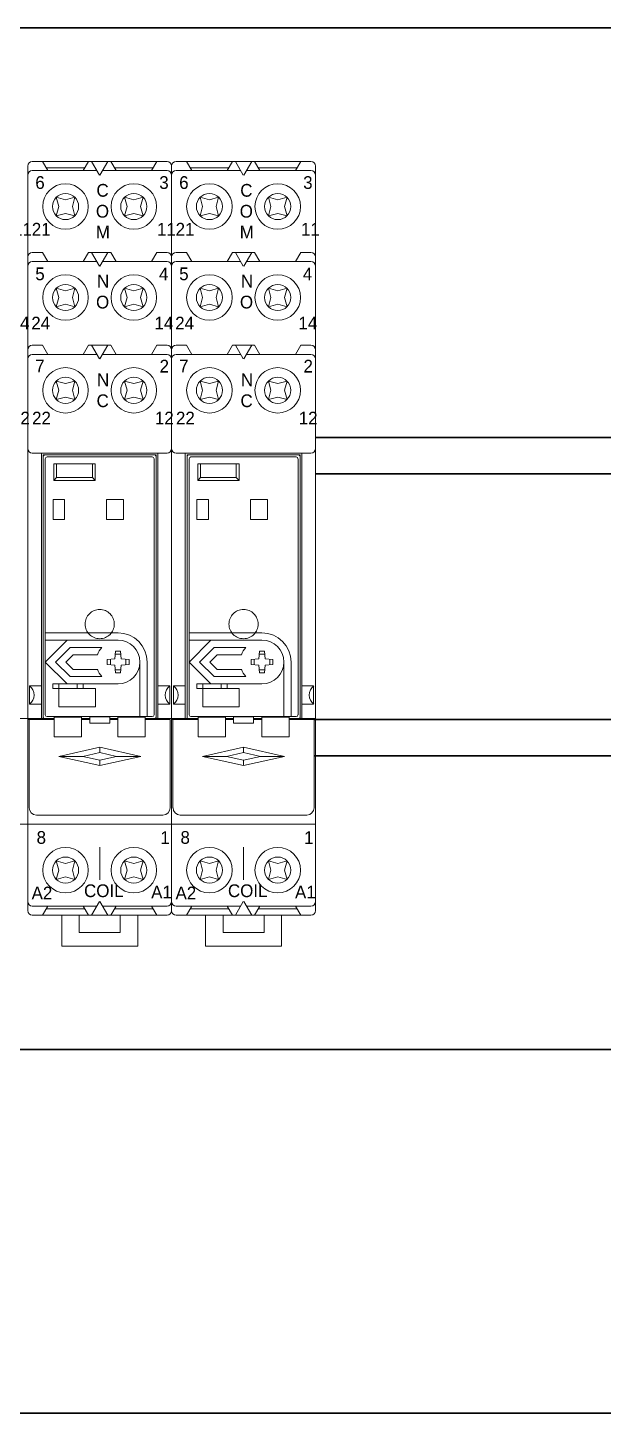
# Model space of a CAD drawing. Header units: millimetres. Extents: x -6000 to 26000, y -6000 to 26000.
# Drawn here: x 122.07 to 130.86, y -4602.87 to -4581.68 of the extents above; entities that cross this region are included whole.
import ezdxf

# ---------------------------------------------------------------- set-up
doc = ezdxf.new("R2010")
doc.units = ezdxf.units.MM
doc.header["$MEASUREMENT"] = 0
doc.linetypes.add('HIDDEN2', pattern=[2.38125, 1.5875, -0.79375])
for name, color, linetype, lineweight in [('Чертеж и Рисунок_Ном._пера__1', 7, 'Continuous', 15), ('Чертеж и Рисунок_Ном._пера__21', 7, 'Continuous', 30), ('Чертеж и Рисунок_Ном._пера__7', 7, 'Continuous', 15)]:
    doc.layers.add(name, color=color, linetype=linetype, lineweight=lineweight)
doc.styles.add('СГЕНЕРИР_СТИЛЬ_3', font='')
doc.styles.get('СГЕНЕРИР_СТИЛЬ_3').set_extended_font_data('Arial')

msp = doc.modelspace()

# ---------------------------------------------------------------- linework, layer by layer
at = {"layer": 'Чертеж и Рисунок_Ном._пера__21', "color": 7, "linetype": 'Continuous', "lineweight": 30}
for p, q in [((155.339, -4581.677), (84.398, -4581.677)), ((126.462, -4587.945), (154.644, -4587.945)), ((126.462, -4588.501), (154.644, -4588.501)), ((154.644, -4592.257), (126.441, -4592.257)), ((154.644, -4592.814), (126.441, -4592.814)), ((84.398, -4597.302), (155.339, -4597.302)), ((155.339, -4602.866), (84.398, -4602.866))]:
    msp.add_line(p, q, dxfattribs=at)
at = {"layer": 'Чертеж и Рисунок_Ном._пера__7', "color": 7, "linetype": 'Continuous', "lineweight": 15}
for p, q in [((122.067, -4583.932), (122.067, -4583.793)), ((122.067, -4583.793), (122.067, -4583.932)), ((122.136, -4583.723), (122.292, -4583.723)), ((123.121, -4583.862), (122.136, -4583.862)), ((122.996, -4583.723), (122.292, -4583.723)), ((122.292, -4583.723), (122.373, -4583.862)), ((122.349, -4583.821), (122.939, -4583.821)), ((122.401, -4583.862), (123.106, -4583.862)), ((122.915, -4583.862), (122.996, -4583.723)), ((122.996, -4583.723), (123.04, -4583.723)), ((123.018, -4583.723), (123.313, -4583.723)), ((123.121, -4583.862), (123.04, -4583.723)), ((123.161, -4583.932), (123.04, -4583.723)), ((123.04, -4583.723), (123.291, -4583.723)), ((123.291, -4583.723), (123.17, -4583.932)), ((123.211, -4583.862), (124.056, -4583.862)), ((124.195, -4583.862), (123.211, -4583.862)), ((123.226, -4583.862), (124.056, -4583.862)), ((123.291, -4583.723), (123.336, -4583.723)), ((124.039, -4583.723), (123.336, -4583.723)), ((123.336, -4583.723), (123.416, -4583.862)), ((123.392, -4583.821), (123.983, -4583.821)), ((123.958, -4583.862), (124.039, -4583.723)), ((124.039, -4583.723), (124.195, -4583.723)), ((124.265, -4583.932), (124.265, -4583.793)), ((124.265, -4583.793), (124.265, -4583.932)), ((124.334, -4583.723), (124.49, -4583.723)), ((125.319, -4583.862), (124.334, -4583.862)), ((125.193, -4583.723), (124.49, -4583.723)), ((124.49, -4583.723), (124.571, -4583.862)), ((124.546, -4583.821), (125.137, -4583.821)), ((124.598, -4583.862), (125.303, -4583.862)), ((125.113, -4583.862), (125.193, -4583.723)), ((125.193, -4583.723), (125.238, -4583.723)), ((125.216, -4583.723), (125.511, -4583.723)), ((125.319, -4583.862), (125.238, -4583.723)), ((125.359, -4583.932), (125.238, -4583.723)), ((125.238, -4583.723), (125.489, -4583.723)), ((125.489, -4583.723), (125.368, -4583.932)), ((125.408, -4583.862), (126.254, -4583.862)), ((126.393, -4583.862), (125.408, -4583.862)), ((125.423, -4583.862), (126.254, -4583.862)), ((125.489, -4583.723), (125.533, -4583.723)), ((126.237, -4583.723), (125.533, -4583.723)), ((125.533, -4583.723), (125.614, -4583.862)), ((125.59, -4583.821), (126.18, -4583.821)), ((126.156, -4583.862), (126.237, -4583.723)), ((126.237, -4583.723), (126.393, -4583.723)), ((126.462, -4583.932), (126.462, -4583.793)), ((122.067, -4583.932), (122.067, -4590.017)), ((122.067, -4585.184), (122.067, -4583.932)), ((122.067, -4583.932), (122.067, -4590.017)), ((122.067, -4583.932), (122.067, -4585.184)), ((124.265, -4583.932), (124.265, -4590.017)), ((124.265, -4585.184), (124.265, -4583.932)), ((124.265, -4583.932), (124.265, -4590.017)), ((124.265, -4583.932), (124.265, -4585.184)), ((126.462, -4583.932), (126.462, -4590.017)), ((126.462, -4585.184), (126.462, -4583.932)), ((122.502, -4584.27), (122.54, -4584.412)), ((122.644, -4584.308), (122.502, -4584.27)), ((122.786, -4584.27), (122.644, -4584.308)), ((122.748, -4584.412), (122.786, -4584.27)), ((123.687, -4584.308), (123.546, -4584.27)), ((123.546, -4584.27), (123.584, -4584.412)), ((123.829, -4584.27), (123.687, -4584.308)), ((123.791, -4584.412), (123.829, -4584.27)), ((124.7, -4584.27), (124.738, -4584.412)), ((124.842, -4584.308), (124.7, -4584.27)), ((124.983, -4584.27), (124.842, -4584.308)), ((124.945, -4584.412), (124.983, -4584.27)), ((125.885, -4584.308), (125.743, -4584.27)), ((125.743, -4584.27), (125.781, -4584.412)), ((126.027, -4584.27), (125.885, -4584.308)), ((125.989, -4584.412), (126.027, -4584.27)), ((122.54, -4584.412), (122.502, -4584.554)), ((122.502, -4584.554), (122.644, -4584.516)), ((122.644, -4584.516), (122.786, -4584.554)), ((122.786, -4584.554), (122.748, -4584.412)), ((123.584, -4584.412), (123.546, -4584.554)), ((123.546, -4584.554), (123.687, -4584.516)), ((123.687, -4584.516), (123.829, -4584.554)), ((123.829, -4584.554), (123.791, -4584.412)), ((124.738, -4584.412), (124.7, -4584.554)), ((124.7, -4584.554), (124.842, -4584.516)), ((124.842, -4584.516), (124.983, -4584.554)), ((124.983, -4584.554), (124.945, -4584.412)), ((125.781, -4584.412), (125.743, -4584.554)), ((125.743, -4584.554), (125.885, -4584.516)), ((125.885, -4584.516), (126.027, -4584.554)), ((126.027, -4584.554), (125.989, -4584.412)), ((122.136, -4585.114), (122.292, -4585.114)), ((122.292, -4585.114), (122.373, -4585.253)), ((122.915, -4585.253), (122.996, -4585.114)), ((122.996, -4585.114), (123.04, -4585.114)), ((123.161, -4585.323), (123.04, -4585.114)), ((123.04, -4585.114), (123.291, -4585.114)), ((123.291, -4585.114), (123.17, -4585.323)), ((123.291, -4585.114), (123.336, -4585.114)), ((123.336, -4585.114), (123.416, -4585.253)), ((123.958, -4585.253), (124.039, -4585.114)), ((124.039, -4585.114), (124.195, -4585.114)), ((124.334, -4585.114), (124.49, -4585.114)), ((124.49, -4585.114), (124.571, -4585.253)), ((125.113, -4585.253), (125.193, -4585.114)), ((125.193, -4585.114), (125.238, -4585.114)), ((125.359, -4585.323), (125.238, -4585.114)), ((125.238, -4585.114), (125.489, -4585.114)), ((125.489, -4585.114), (125.368, -4585.323)), ((125.489, -4585.114), (125.533, -4585.114)), ((125.533, -4585.114), (125.614, -4585.253)), ((126.156, -4585.253), (126.237, -4585.114)), ((126.237, -4585.114), (126.393, -4585.114)), ((122.067, -4585.323), (122.067, -4585.184)), ((122.067, -4585.184), (122.067, -4585.323)), ((122.067, -4586.603), (122.067, -4585.323)), ((122.067, -4585.323), (122.067, -4586.603)), ((123.121, -4585.253), (122.136, -4585.253)), ((124.195, -4585.253), (123.211, -4585.253)), ((124.265, -4585.323), (124.265, -4585.184)), ((124.265, -4585.184), (124.265, -4585.323)), ((124.265, -4586.603), (124.265, -4585.323)), ((124.265, -4585.323), (124.265, -4586.603)), ((125.319, -4585.253), (124.334, -4585.253)), ((126.393, -4585.253), (125.408, -4585.253)), ((126.462, -4585.323), (126.462, -4585.184)), ((126.462, -4586.603), (126.462, -4585.323)), ((122.502, -4585.661), (122.54, -4585.803)), ((122.644, -4585.699), (122.502, -4585.661)), ((122.786, -4585.661), (122.644, -4585.699)), ((122.748, -4585.803), (122.786, -4585.661)), ((123.546, -4585.661), (123.584, -4585.803)), ((123.687, -4585.699), (123.546, -4585.661)), ((123.829, -4585.661), (123.687, -4585.699)), ((123.791, -4585.803), (123.829, -4585.661)), ((124.7, -4585.661), (124.738, -4585.803)), ((124.842, -4585.699), (124.7, -4585.661)), ((124.983, -4585.661), (124.842, -4585.699)), ((124.945, -4585.803), (124.983, -4585.661)), ((125.743, -4585.661), (125.781, -4585.803)), ((125.885, -4585.699), (125.743, -4585.661)), ((126.027, -4585.661), (125.885, -4585.699)), ((125.989, -4585.803), (126.027, -4585.661)), ((122.54, -4585.803), (122.502, -4585.945)), ((122.502, -4585.945), (122.644, -4585.907)), ((122.644, -4585.907), (122.786, -4585.945)), ((122.786, -4585.945), (122.748, -4585.803)), ((123.584, -4585.803), (123.546, -4585.945)), ((123.546, -4585.945), (123.687, -4585.907)), ((123.687, -4585.907), (123.829, -4585.945)), ((123.829, -4585.945), (123.791, -4585.803)), ((124.738, -4585.803), (124.7, -4585.945)), ((124.7, -4585.945), (124.842, -4585.907)), ((124.842, -4585.907), (124.983, -4585.945)), ((124.983, -4585.945), (124.945, -4585.803)), ((125.781, -4585.803), (125.743, -4585.945)), ((125.743, -4585.945), (125.885, -4585.907)), ((125.885, -4585.907), (126.027, -4585.945)), ((126.027, -4585.945), (125.989, -4585.803)), ((122.067, -4586.742), (122.067, -4586.603)), ((122.067, -4586.603), (122.067, -4586.742)), ((122.136, -4586.533), (122.292, -4586.533)), ((122.292, -4586.533), (122.373, -4586.672)), ((122.915, -4586.672), (122.996, -4586.533)), ((122.996, -4586.533), (123.04, -4586.533)), ((123.161, -4586.742), (123.04, -4586.533)), ((123.04, -4586.533), (123.291, -4586.533)), ((123.291, -4586.533), (123.17, -4586.742)), ((123.291, -4586.533), (123.336, -4586.533)), ((123.336, -4586.533), (123.416, -4586.672)), ((123.958, -4586.672), (124.039, -4586.533)), ((124.039, -4586.533), (124.195, -4586.533)), ((124.265, -4586.742), (124.265, -4586.603)), ((124.265, -4586.603), (124.265, -4586.742)), ((124.334, -4586.533), (124.49, -4586.533)), ((124.49, -4586.533), (124.571, -4586.672)), ((125.113, -4586.672), (125.193, -4586.533)), ((125.193, -4586.533), (125.238, -4586.533)), ((125.359, -4586.742), (125.238, -4586.533)), ((125.238, -4586.533), (125.489, -4586.533)), ((125.489, -4586.533), (125.368, -4586.742)), ((125.489, -4586.533), (125.533, -4586.533)), ((125.533, -4586.533), (125.614, -4586.672)), ((126.156, -4586.672), (126.237, -4586.533)), ((126.237, -4586.533), (126.393, -4586.533)), ((126.462, -4586.742), (126.462, -4586.603)), ((123.121, -4586.672), (122.136, -4586.672)), ((124.195, -4586.672), (123.211, -4586.672)), ((125.319, -4586.672), (124.334, -4586.672)), ((126.393, -4586.672), (125.408, -4586.672)), ((122.502, -4587.08), (122.54, -4587.222)), ((122.644, -4587.118), (122.502, -4587.08)), ((122.54, -4587.222), (122.502, -4587.363)), ((122.786, -4587.08), (122.644, -4587.118)), ((122.748, -4587.222), (122.786, -4587.08)), ((122.786, -4587.363), (122.748, -4587.222)), ((123.687, -4587.118), (123.546, -4587.08)), ((123.546, -4587.08), (123.584, -4587.222)), ((123.584, -4587.222), (123.546, -4587.363)), ((123.829, -4587.08), (123.687, -4587.118)), ((123.791, -4587.222), (123.829, -4587.08)), ((123.829, -4587.363), (123.791, -4587.222)), ((124.7, -4587.08), (124.738, -4587.222)), ((124.842, -4587.118), (124.7, -4587.08)), ((124.738, -4587.222), (124.7, -4587.363)), ((124.983, -4587.08), (124.842, -4587.118)), ((124.945, -4587.222), (124.983, -4587.08)), ((124.983, -4587.363), (124.945, -4587.222)), ((125.885, -4587.118), (125.743, -4587.08)), ((125.743, -4587.08), (125.781, -4587.222)), ((125.781, -4587.222), (125.743, -4587.363)), ((126.027, -4587.08), (125.885, -4587.118)), ((125.989, -4587.222), (126.027, -4587.08)), ((126.027, -4587.363), (125.989, -4587.222)), ((122.502, -4587.363), (122.644, -4587.325)), ((122.644, -4587.325), (122.786, -4587.363)), ((123.546, -4587.363), (123.687, -4587.325)), ((123.687, -4587.325), (123.829, -4587.363)), ((124.7, -4587.363), (124.842, -4587.325)), ((124.842, -4587.325), (124.983, -4587.363)), ((125.743, -4587.363), (125.885, -4587.325)), ((125.885, -4587.325), (126.027, -4587.363)), ((124.195, -4588.181), (122.136, -4588.181)), ((122.275, -4591.593), (122.275, -4588.181)), ((122.303, -4588.237), (122.303, -4588.209)), ((122.303, -4588.209), (124.028, -4588.209)), ((122.303, -4588.919), (122.303, -4588.237)), ((122.334, -4588.268), (122.334, -4590.932)), ((123.969, -4588.241), (122.362, -4588.241)), ((123.997, -4592.184), (123.997, -4588.268)), ((124, -4588.209), (124.028, -4588.209)), ((124.028, -4588.209), (124.028, -4588.237)), ((124.028, -4588.209), (124.028, -4589.364)), ((124.056, -4592.257), (124.056, -4588.181)), ((126.393, -4588.181), (124.334, -4588.181)), ((124.473, -4591.593), (124.473, -4588.181)), ((124.501, -4588.237), (124.501, -4588.209)), ((124.501, -4588.209), (126.226, -4588.209)), ((124.501, -4588.919), (124.501, -4588.237)), ((124.532, -4588.268), (124.532, -4590.932)), ((126.167, -4588.241), (124.56, -4588.241)), ((126.195, -4592.184), (126.195, -4588.268)), ((126.198, -4588.209), (126.226, -4588.209)), ((126.226, -4588.209), (126.226, -4588.237)), ((126.226, -4588.209), (126.226, -4589.364)), ((126.254, -4592.257), (126.254, -4588.181)), ((122.467, -4588.348), (123.096, -4588.348)), ((122.467, -4588.348), (122.467, -4588.599)), ((122.508, -4588.348), (122.508, -4588.557)), ((123.054, -4588.348), (123.054, -4588.557)), ((123.096, -4588.348), (123.096, -4588.599)), ((124.664, -4588.348), (125.294, -4588.348)), ((124.664, -4588.348), (124.664, -4588.599)), ((124.706, -4588.348), (124.706, -4588.557)), ((125.252, -4588.348), (125.252, -4588.557)), ((125.294, -4588.348), (125.294, -4588.599)), ((122.467, -4588.599), (122.508, -4588.557)), ((122.467, -4588.599), (123.096, -4588.599)), ((122.508, -4588.557), (123.054, -4588.557)), ((123.096, -4588.599), (123.054, -4588.557)), ((124.664, -4588.599), (124.706, -4588.557)), ((124.664, -4588.599), (125.294, -4588.599)), ((124.706, -4588.557), (125.252, -4588.557)), ((125.294, -4588.599), (125.252, -4588.557)), ((122.303, -4589.364), (122.303, -4588.919)), ((122.63, -4588.891), (122.453, -4588.891)), ((122.453, -4588.891), (122.453, -4589.197)), ((122.63, -4589.197), (122.63, -4588.891)), ((123.27, -4588.891), (123.531, -4588.891)), ((123.27, -4588.891), (123.27, -4589.197)), ((123.531, -4589.197), (123.531, -4588.891)), ((124.501, -4589.364), (124.501, -4588.919)), ((124.828, -4588.891), (124.651, -4588.891)), ((124.651, -4588.891), (124.651, -4589.197)), ((124.828, -4589.197), (124.828, -4588.891)), ((125.468, -4588.891), (125.729, -4588.891)), ((125.468, -4588.891), (125.468, -4589.197)), ((125.729, -4589.197), (125.729, -4588.891)), ((122.334, -4588.988), (122.334, -4591.576)), ((123.997, -4591.576), (123.997, -4588.988)), ((124.532, -4588.988), (124.532, -4591.576)), ((126.195, -4591.576), (126.195, -4588.988)), ((122.303, -4590.073), (122.303, -4589.364)), ((122.63, -4589.197), (122.453, -4589.197)), ((123.27, -4589.197), (123.531, -4589.197)), ((124.028, -4592.215), (124.028, -4589.364)), ((124.501, -4590.073), (124.501, -4589.364)), ((124.828, -4589.197), (124.651, -4589.197)), ((125.468, -4589.197), (125.729, -4589.197)), ((126.226, -4592.215), (126.226, -4589.364)), ((122.067, -4593.662), (122.067, -4590.017)), ((122.067, -4590.017), (122.067, -4592.285)), ((124.265, -4593.662), (124.265, -4590.017)), ((124.265, -4590.017), (124.265, -4592.285)), ((126.462, -4593.662), (126.462, -4590.017)), ((122.303, -4590.073), (122.303, -4592.243)), ((124.501, -4590.073), (124.501, -4592.243)), ((122.362, -4590.932), (122.334, -4590.932)), ((122.334, -4590.932), (122.334, -4591.043)), ((122.362, -4591.043), (122.334, -4591.043)), ((122.334, -4591.043), (122.334, -4591.377)), ((122.334, -4591.377), (122.668, -4591.043)), ((123.447, -4590.932), (122.362, -4590.932)), ((122.362, -4591.043), (123.447, -4591.043)), ((124.56, -4590.932), (124.532, -4590.932)), ((124.532, -4590.932), (124.532, -4591.043)), ((124.56, -4591.043), (124.532, -4591.043)), ((124.532, -4591.043), (124.532, -4591.377)), ((124.532, -4591.377), (124.866, -4591.043)), ((125.645, -4590.932), (124.56, -4590.932)), ((124.56, -4591.043), (125.645, -4591.043)), ((122.714, -4591.155), (122.492, -4591.377)), ((122.649, -4591.377), (122.761, -4591.266)), ((123.198, -4591.155), (122.714, -4591.155)), ((122.761, -4591.266), (123.133, -4591.266)), ((123.409, -4591.21), (123.399, -4591.329)), ((123.49, -4591.259), (123.405, -4591.259)), ((123.486, -4591.21), (123.409, -4591.21)), ((123.496, -4591.329), (123.486, -4591.21)), ((124.912, -4591.155), (124.69, -4591.377)), ((124.847, -4591.377), (124.958, -4591.266)), ((125.396, -4591.155), (124.912, -4591.155)), ((124.958, -4591.266), (125.33, -4591.266)), ((125.607, -4591.21), (125.596, -4591.329)), ((125.688, -4591.259), (125.603, -4591.259)), ((125.683, -4591.21), (125.607, -4591.21)), ((125.694, -4591.329), (125.683, -4591.21)), ((122.334, -4591.377), (122.334, -4591.468)), ((122.334, -4591.377), (122.668, -4591.711)), ((122.334, -4592.184), (122.334, -4591.468)), ((122.492, -4591.377), (122.714, -4591.6)), ((122.761, -4591.489), (122.649, -4591.377)), ((123.133, -4591.489), (122.761, -4591.489)), ((123.399, -4591.329), (123.28, -4591.339)), ((123.28, -4591.339), (123.28, -4591.416)), ((123.28, -4591.416), (123.399, -4591.426)), ((123.329, -4591.335), (123.329, -4591.42)), ((123.399, -4591.426), (123.409, -4591.544)), ((123.405, -4591.496), (123.49, -4591.496)), ((123.486, -4591.544), (123.496, -4591.426)), ((123.614, -4591.339), (123.496, -4591.329)), ((123.496, -4591.426), (123.614, -4591.416)), ((123.566, -4591.42), (123.566, -4591.335)), ((123.614, -4591.416), (123.614, -4591.339)), ((123.781, -4591.377), (123.781, -4592.184)), ((123.892, -4592.184), (123.892, -4591.377)), ((124.532, -4591.377), (124.532, -4591.468)), ((124.532, -4591.377), (124.866, -4591.711)), ((124.532, -4592.184), (124.532, -4591.468)), ((124.69, -4591.377), (124.912, -4591.6)), ((124.958, -4591.489), (124.847, -4591.377)), ((125.33, -4591.489), (124.958, -4591.489)), ((125.596, -4591.329), (125.478, -4591.339)), ((125.478, -4591.339), (125.478, -4591.416)), ((125.478, -4591.416), (125.596, -4591.426)), ((125.527, -4591.335), (125.527, -4591.42)), ((125.596, -4591.426), (125.607, -4591.544)), ((125.603, -4591.496), (125.688, -4591.496)), ((125.683, -4591.544), (125.694, -4591.426)), ((125.812, -4591.339), (125.694, -4591.329)), ((125.694, -4591.426), (125.812, -4591.416)), ((125.764, -4591.42), (125.764, -4591.335)), ((125.812, -4591.416), (125.812, -4591.339)), ((125.979, -4591.377), (125.979, -4592.184)), ((126.09, -4592.184), (126.09, -4591.377)), ((122.275, -4591.593), (122.275, -4592.257)), ((122.543, -4591.711), (122.45, -4591.711)), ((122.45, -4591.784), (122.45, -4591.711)), ((122.543, -4591.711), (122.543, -4591.784)), ((122.668, -4591.711), (122.543, -4591.711)), ((122.668, -4591.711), (123.447, -4591.711)), ((122.714, -4591.6), (123.198, -4591.6)), ((122.821, -4591.784), (122.821, -4591.711)), ((122.915, -4591.784), (122.915, -4591.711)), ((123.409, -4591.544), (123.486, -4591.544)), ((124.473, -4591.593), (124.473, -4592.257)), ((124.741, -4591.711), (124.648, -4591.711)), ((124.648, -4591.784), (124.648, -4591.711)), ((124.741, -4591.711), (124.741, -4591.784)), ((124.866, -4591.711), (124.741, -4591.711)), ((124.866, -4591.711), (125.645, -4591.711)), ((124.912, -4591.6), (125.396, -4591.6)), ((125.019, -4591.784), (125.019, -4591.711)), ((125.112, -4591.784), (125.112, -4591.711)), ((125.607, -4591.544), (125.683, -4591.544)), ((122.095, -4592.021), (122.095, -4591.742)), ((122.095, -4591.742), (122.275, -4591.742)), ((122.543, -4591.784), (122.45, -4591.784)), ((122.543, -4591.784), (122.821, -4591.784)), ((122.543, -4592.062), (122.543, -4591.784)), ((122.915, -4591.784), (122.821, -4591.784)), ((122.915, -4591.784), (123.022, -4591.784)), ((123.022, -4591.784), (123.1, -4591.784)), ((123.1, -4591.784), (123.1, -4592.062)), ((124.237, -4591.742), (124.056, -4591.742)), ((124.056, -4591.756), (124.056, -4592.035)), ((124.237, -4592.021), (124.237, -4591.742)), ((124.292, -4592.021), (124.292, -4591.742)), ((124.292, -4591.742), (124.473, -4591.742)), ((124.741, -4591.784), (124.648, -4591.784)), ((124.741, -4591.784), (125.019, -4591.784)), ((124.741, -4592.062), (124.741, -4591.784)), ((125.112, -4591.784), (125.019, -4591.784)), ((125.112, -4591.784), (125.22, -4591.784)), ((125.22, -4591.784), (125.297, -4591.784)), ((125.297, -4591.784), (125.297, -4592.062)), ((126.434, -4591.742), (126.254, -4591.742)), ((126.254, -4591.756), (126.254, -4592.035)), ((126.434, -4592.021), (126.434, -4591.742)), ((122.067, -4592.146), (122.067, -4592.285)), ((122.095, -4592.021), (122.275, -4592.021)), ((122.543, -4592.062), (123.097, -4592.062)), ((123.097, -4592.062), (123.1, -4592.062)), ((124.237, -4592.021), (124.056, -4592.021)), ((124.265, -4592.146), (124.265, -4592.285)), ((124.292, -4592.021), (124.473, -4592.021)), ((124.741, -4592.062), (125.295, -4592.062)), ((125.295, -4592.062), (125.297, -4592.062)), ((126.434, -4592.021), (126.254, -4592.021)), ((126.462, -4592.146), (126.462, -4592.285)), ((122.067, -4592.243), (121.663, -4592.243)), ((122.47, -4592.243), (122.067, -4592.243)), ((122.47, -4592.257), (122.067, -4592.257)), ((122.067, -4592.285), (122.067, -4592.424)), ((122.067, -4592.285), (122.067, -4592.424)), ((122.067, -4593.662), (122.067, -4592.341)), ((122.199, -4592.257), (122.088, -4592.257)), ((122.088, -4592.814), (122.088, -4592.257)), ((122.47, -4592.257), (122.199, -4592.257)), ((122.47, -4592.243), (122.303, -4592.243)), ((122.362, -4592.212), (123.137, -4592.212)), ((122.47, -4592.22), (122.47, -4592.521)), ((122.887, -4592.22), (122.47, -4592.22)), ((122.887, -4592.22), (122.887, -4592.521)), ((123.013, -4592.243), (122.887, -4592.243)), ((123.013, -4592.257), (122.887, -4592.257)), ((123.013, -4592.257), (122.887, -4592.257)), ((123.013, -4592.215), (123.013, -4592.313)), ((123.319, -4592.215), (123.013, -4592.215)), ((123.319, -4592.313), (123.013, -4592.313)), ((123.137, -4592.212), (123.781, -4592.212)), ((123.319, -4592.215), (123.319, -4592.313)), ((123.444, -4592.243), (123.319, -4592.243)), ((123.444, -4592.243), (123.319, -4592.243)), ((123.444, -4592.257), (123.319, -4592.257)), ((123.444, -4592.257), (123.319, -4592.257)), ((123.861, -4592.22), (123.444, -4592.22)), ((123.444, -4592.22), (123.444, -4592.521)), ((123.781, -4592.184), (123.781, -4592.212)), ((123.781, -4592.212), (123.892, -4592.212)), ((123.861, -4592.22), (123.861, -4592.521)), ((124.028, -4592.243), (123.861, -4592.243)), ((124.265, -4592.243), (123.861, -4592.243)), ((124.244, -4592.257), (123.861, -4592.257)), ((124.132, -4592.257), (123.861, -4592.257)), ((123.892, -4592.184), (123.892, -4592.212)), ((123.892, -4592.212), (123.969, -4592.212)), ((124.028, -4592.215), (124.028, -4592.243)), ((124.132, -4592.257), (124.244, -4592.257)), ((124.244, -4592.814), (124.244, -4592.257)), ((124.668, -4592.243), (124.265, -4592.243)), ((124.668, -4592.257), (124.265, -4592.257)), ((124.265, -4592.285), (124.265, -4592.424)), ((124.265, -4592.285), (124.265, -4592.424)), ((124.265, -4593.662), (124.265, -4592.341)), ((124.397, -4592.257), (124.285, -4592.257)), ((124.285, -4592.814), (124.285, -4592.257)), ((124.668, -4592.257), (124.397, -4592.257)), ((124.668, -4592.243), (124.501, -4592.243)), ((124.56, -4592.212), (125.335, -4592.212)), ((124.668, -4592.22), (124.668, -4592.521)), ((125.085, -4592.22), (124.668, -4592.22)), ((125.085, -4592.22), (125.085, -4592.521)), ((125.21, -4592.243), (125.085, -4592.243)), ((125.21, -4592.257), (125.085, -4592.257)), ((125.21, -4592.257), (125.085, -4592.257)), ((125.21, -4592.215), (125.21, -4592.313)), ((125.516, -4592.215), (125.21, -4592.215)), ((125.516, -4592.313), (125.21, -4592.313)), ((125.335, -4592.212), (125.979, -4592.212)), ((125.516, -4592.215), (125.516, -4592.313)), ((125.642, -4592.243), (125.516, -4592.243)), ((125.642, -4592.243), (125.516, -4592.243)), ((125.642, -4592.257), (125.516, -4592.257)), ((125.642, -4592.257), (125.516, -4592.257)), ((126.059, -4592.22), (125.642, -4592.22)), ((125.642, -4592.22), (125.642, -4592.521)), ((125.979, -4592.184), (125.979, -4592.212)), ((125.979, -4592.212), (126.09, -4592.212)), ((126.059, -4592.22), (126.059, -4592.521)), ((126.226, -4592.243), (126.059, -4592.243)), ((126.462, -4592.243), (126.059, -4592.243)), ((126.441, -4592.257), (126.059, -4592.257)), ((126.33, -4592.257), (126.059, -4592.257)), ((126.09, -4592.184), (126.09, -4592.212)), ((126.09, -4592.212), (126.167, -4592.212)), ((126.226, -4592.215), (126.226, -4592.243)), ((126.33, -4592.257), (126.441, -4592.257)), ((126.441, -4592.814), (126.441, -4592.257)), ((126.462, -4592.285), (126.462, -4592.424)), ((122.887, -4592.521), (122.47, -4592.521)), ((123.861, -4592.521), (123.444, -4592.521)), ((125.085, -4592.521), (124.668, -4592.521)), ((126.059, -4592.521), (125.642, -4592.521)), ((122.54, -4592.82), (123.166, -4592.681)), ((123.166, -4592.763), (122.906, -4592.82)), ((123.166, -4592.681), (123.792, -4592.82)), ((123.166, -4592.681), (123.166, -4592.763)), ((123.425, -4592.82), (123.166, -4592.763)), ((124.737, -4592.82), (125.363, -4592.681)), ((125.363, -4592.763), (125.104, -4592.82)), ((125.363, -4592.681), (125.989, -4592.82)), ((125.363, -4592.681), (125.363, -4592.763)), ((125.623, -4592.82), (125.363, -4592.763)), ((122.088, -4593.606), (122.088, -4592.814)), ((123.166, -4592.96), (122.54, -4592.82)), ((122.54, -4592.82), (122.906, -4592.82)), ((122.906, -4592.82), (123.166, -4592.878)), ((123.792, -4592.82), (123.166, -4592.96)), ((123.166, -4592.878), (123.425, -4592.82)), ((123.166, -4592.96), (123.166, -4592.878)), ((123.792, -4592.82), (123.425, -4592.82)), ((124.244, -4593.606), (124.244, -4592.814)), ((124.285, -4593.606), (124.285, -4592.814)), ((125.363, -4592.96), (124.737, -4592.82)), ((124.737, -4592.82), (125.104, -4592.82)), ((125.104, -4592.82), (125.363, -4592.878)), ((125.989, -4592.82), (125.363, -4592.96)), ((125.363, -4592.878), (125.623, -4592.82)), ((125.363, -4592.96), (125.363, -4592.878)), ((125.989, -4592.82), (125.623, -4592.82)), ((126.441, -4593.606), (126.441, -4592.814)), ((122.067, -4593.662), (122.067, -4595.178)), ((122.067, -4593.662), (122.067, -4595.178)), ((122.067, -4593.911), (122.067, -4593.829)), ((122.067, -4593.829), (122.067, -4593.911)), ((122.199, -4593.718), (124.132, -4593.718)), ((124.265, -4593.662), (124.265, -4595.178)), ((124.265, -4593.662), (124.265, -4595.178)), ((124.265, -4593.911), (124.265, -4593.829)), ((124.265, -4593.829), (124.265, -4593.911)), ((124.397, -4593.718), (126.33, -4593.718)), ((126.462, -4593.662), (126.462, -4595.178)), ((126.462, -4593.911), (126.462, -4593.829)), ((122.067, -4593.857), (119.869, -4593.857)), ((122.067, -4593.857), (119.869, -4593.857)), ((124.265, -4593.857), (122.067, -4593.857)), ((124.265, -4593.857), (122.067, -4593.857)), ((122.067, -4595.039), (122.067, -4593.911)), ((122.067, -4593.911), (122.067, -4595.039)), ((126.462, -4593.857), (124.265, -4593.857)), ((126.462, -4593.857), (124.265, -4593.857)), ((124.265, -4595.039), (124.265, -4593.911)), ((124.265, -4593.911), (124.265, -4595.039)), ((126.462, -4595.039), (126.462, -4593.911)), ((123.166, -4594.21), (123.166, -4594.708)), ((125.363, -4594.21), (125.363, -4594.708)), ((122.502, -4594.418), (122.54, -4594.559)), ((122.644, -4594.456), (122.502, -4594.418)), ((122.786, -4594.418), (122.644, -4594.456)), ((122.748, -4594.559), (122.786, -4594.418)), ((123.687, -4594.456), (123.546, -4594.418)), ((123.546, -4594.418), (123.584, -4594.559)), ((123.829, -4594.418), (123.687, -4594.456)), ((123.791, -4594.559), (123.829, -4594.418)), ((124.7, -4594.418), (124.738, -4594.559)), ((124.842, -4594.456), (124.7, -4594.418)), ((124.983, -4594.418), (124.842, -4594.456)), ((124.945, -4594.559), (124.983, -4594.418)), ((125.885, -4594.456), (125.743, -4594.418)), ((125.743, -4594.418), (125.781, -4594.559)), ((126.027, -4594.418), (125.885, -4594.456)), ((125.989, -4594.559), (126.027, -4594.418)), ((122.54, -4594.559), (122.502, -4594.701)), ((122.502, -4594.701), (122.644, -4594.663)), ((122.644, -4594.663), (122.786, -4594.701)), ((122.786, -4594.701), (122.748, -4594.559)), ((123.584, -4594.559), (123.546, -4594.701)), ((123.546, -4594.701), (123.687, -4594.663)), ((123.687, -4594.663), (123.829, -4594.701)), ((123.829, -4594.701), (123.791, -4594.559)), ((124.738, -4594.559), (124.7, -4594.701)), ((124.7, -4594.701), (124.842, -4594.663)), ((124.842, -4594.663), (124.983, -4594.701)), ((124.983, -4594.701), (124.945, -4594.559)), ((125.781, -4594.559), (125.743, -4594.701)), ((125.743, -4594.701), (125.885, -4594.663)), ((125.885, -4594.663), (126.027, -4594.701)), ((126.027, -4594.701), (125.989, -4594.559)), ((122.067, -4595.178), (122.067, -4595.039)), ((122.067, -4595.039), (122.067, -4595.178)), ((122.136, -4595.109), (123.121, -4595.109)), ((122.373, -4595.109), (122.292, -4595.248)), ((122.996, -4595.248), (122.915, -4595.109)), ((123.04, -4595.248), (123.161, -4595.039)), ((123.17, -4595.039), (123.291, -4595.248)), ((123.211, -4595.109), (124.195, -4595.109)), ((123.416, -4595.109), (123.336, -4595.248)), ((124.039, -4595.248), (123.958, -4595.109)), ((124.265, -4595.178), (124.265, -4595.039)), ((124.265, -4595.039), (124.265, -4595.178)), ((124.334, -4595.109), (125.319, -4595.109)), ((124.571, -4595.109), (124.49, -4595.248)), ((125.193, -4595.248), (125.113, -4595.109)), ((125.238, -4595.248), (125.359, -4595.039)), ((125.368, -4595.039), (125.489, -4595.248)), ((125.408, -4595.109), (126.393, -4595.109)), ((125.614, -4595.109), (125.533, -4595.248)), ((126.237, -4595.248), (126.156, -4595.109)), ((126.462, -4595.178), (126.462, -4595.039)), ((122.292, -4595.248), (122.136, -4595.248)), ((122.292, -4595.248), (122.996, -4595.248)), ((122.939, -4595.15), (122.349, -4595.15)), ((122.586, -4595.248), (122.586, -4595.72)), ((122.853, -4595.248), (122.853, -4595.512)), ((123.04, -4595.248), (122.996, -4595.248)), ((123.291, -4595.248), (123.04, -4595.248)), ((123.336, -4595.248), (123.291, -4595.248)), ((123.336, -4595.248), (124.039, -4595.248)), ((123.983, -4595.15), (123.392, -4595.15)), ((123.479, -4595.248), (123.479, -4595.512)), ((123.746, -4595.248), (123.746, -4595.72)), ((124.195, -4595.248), (124.039, -4595.248)), ((124.49, -4595.248), (124.334, -4595.248)), ((124.49, -4595.248), (125.193, -4595.248)), ((125.137, -4595.15), (124.546, -4595.15)), ((124.783, -4595.248), (124.783, -4595.72)), ((125.05, -4595.248), (125.05, -4595.512)), ((125.238, -4595.248), (125.193, -4595.248)), ((125.489, -4595.248), (125.238, -4595.248)), ((125.533, -4595.248), (125.489, -4595.248)), ((125.533, -4595.248), (126.237, -4595.248)), ((126.18, -4595.15), (125.59, -4595.15)), ((125.676, -4595.248), (125.676, -4595.512)), ((125.943, -4595.248), (125.943, -4595.72)), ((126.393, -4595.248), (126.237, -4595.248)), ((122.853, -4595.512), (123.166, -4595.512)), ((123.479, -4595.512), (123.166, -4595.512)), ((125.05, -4595.512), (125.363, -4595.512)), ((125.676, -4595.512), (125.363, -4595.512)), ((123.746, -4595.72), (122.586, -4595.72)), ((125.943, -4595.72), (124.783, -4595.72))]:
    msp.add_line(p, q, dxfattribs=at)
for centre, radius in [((122.644, -4584.412), 0.348), ((123.687, -4584.412), 0.348), ((124.842, -4584.412), 0.348), ((125.885, -4584.412), 0.348), ((122.644, -4584.412), 0.2), ((123.687, -4584.412), 0.2), ((124.842, -4584.412), 0.2), ((125.885, -4584.412), 0.2), ((122.644, -4585.803), 0.348), ((123.687, -4585.803), 0.348), ((124.842, -4585.803), 0.348), ((125.885, -4585.803), 0.348), ((122.644, -4585.803), 0.2), ((123.687, -4585.803), 0.2), ((124.842, -4585.803), 0.2), ((125.885, -4585.803), 0.2), ((122.644, -4587.222), 0.348), ((122.644, -4587.222), 0.2), ((123.687, -4587.222), 0.348), ((123.687, -4587.222), 0.2), ((124.842, -4587.222), 0.348), ((124.842, -4587.222), 0.2), ((125.885, -4587.222), 0.348), ((125.885, -4587.222), 0.2), ((122.644, -4594.559), 0.348), ((123.687, -4594.559), 0.348), ((124.842, -4594.559), 0.348), ((125.885, -4594.559), 0.348), ((122.644, -4594.559), 0.2), ((123.687, -4594.559), 0.2), ((124.842, -4594.559), 0.2), ((125.885, -4594.559), 0.2)]:
    msp.add_circle(centre, radius, dxfattribs=at)
at = {"layer": 'Чертеж и Рисунок_Ном._пера__7', "color": 7, "linetype": 'HIDDEN2', "lineweight": 15}
for centre in [(123.166, -4590.797), (125.363, -4590.797)]:
    msp.add_circle(centre, 0.223, dxfattribs=at)
at = {"layer": 'Чертеж и Рисунок_Ном._пера__7', "color": 7, "linetype": 'Continuous', "lineweight": 15}
for centre, radius, start, end in [((122.136, -4583.793), 0.0695, 90, 180), ((122.136, -4583.932), 0.0695, 90, 180), ((124.195, -4583.793), 0.0695, 0, 90), ((124.195, -4583.932), 0.0695, 0, 90), ((124.334, -4583.793), 0.0695, 90, 180), ((124.334, -4583.932), 0.0695, 90, 180), ((126.393, -4583.793), 0.0695, 0, 90), ((126.393, -4583.932), 0.0695, 0, 90), ((122.136, -4585.184), 0.0695, 90, 180), ((124.195, -4585.184), 0.0695, 0, 90), ((124.334, -4585.184), 0.0695, 90, 180), ((126.393, -4585.184), 0.0695, 0, 90), ((122.136, -4585.323), 0.0695, 90, 180), ((124.195, -4585.323), 0.0695, 0, 90), ((124.334, -4585.323), 0.0695, 90, 180), ((126.393, -4585.323), 0.0695, 0, 90), ((122.136, -4586.603), 0.0695, 90, 180), ((124.195, -4586.603), 0.0695, 0, 90), ((124.334, -4586.603), 0.0695, 90, 180), ((126.393, -4586.603), 0.0695, 0, 90), ((122.136, -4586.742), 0.0695, 90, 180), ((124.195, -4586.742), 0.0695, 0, 90), ((124.334, -4586.742), 0.0695, 90, 180), ((126.393, -4586.742), 0.0695, 0, 90), ((122.136, -4588.112), 0.0695, 180, 270), ((124.195, -4588.112), 0.0695, 270, 0), ((124.334, -4588.112), 0.0695, 180, 270), ((126.393, -4588.112), 0.0695, 270, 0), ((122.331, -4588.237), 0.0278, 89.9991, 180.0009), ((122.362, -4588.268), 0.0278, 90, 180), ((123.969, -4588.268), 0.0278, 0, 90), ((124, -4588.237), 0.0278, 359.9991, 90.0009), ((124.529, -4588.237), 0.0278, 89.9991, 180.0009), ((124.56, -4588.268), 0.0278, 90, 180), ((126.167, -4588.268), 0.0278, 0, 90), ((126.198, -4588.237), 0.0278, 359.9991, 90.0009), ((123.447, -4591.377), 0.445, 0, 90), ((123.447, -4591.377), 0.334, 0, 90), ((125.645, -4591.377), 0.445, 0, 90), ((125.645, -4591.377), 0.334, 0, 90), ((123.447, -4591.377), 0.334, 138.1897, 160.5288), ((125.645, -4591.377), 0.334, 138.1897, 160.5288), ((123.447, -4591.377), 0.334, 199.4712, 221.8103), ((123.447, -4591.377), 0.334, 270, 0), ((125.645, -4591.377), 0.334, 199.4712, 221.8103), ((125.645, -4591.377), 0.334, 270, 0), ((121.99, -4591.882), 0.174, 306.8699, 53.1301), ((124.341, -4591.882), 0.174, 126.8699, 233.1301), ((124.188, -4591.882), 0.174, 306.8699, 53.1301), ((126.539, -4591.882), 0.174, 126.8699, 233.1301), ((122.331, -4592.215), 0.0278, 179.9991, 270.0009), ((122.362, -4592.184), 0.0278, 180, 270), ((123.969, -4592.184), 0.0278, 270, 0), ((124, -4592.215), 0.0278, 269.9991, 0.0009), ((124.529, -4592.215), 0.0278, 179.9991, 270.0009), ((124.56, -4592.184), 0.0278, 180, 270), ((126.167, -4592.184), 0.0278, 270, 0), ((126.198, -4592.215), 0.0278, 269.9991, 0.0009), ((122.199, -4593.606), 0.111, 180, 270), ((124.132, -4593.606), 0.111, 270, 0), ((124.397, -4593.606), 0.111, 180, 270), ((126.33, -4593.606), 0.111, 270, 0), ((122.136, -4595.039), 0.0695, 180, 270), ((124.195, -4595.039), 0.0695, 270, 0), ((124.334, -4595.039), 0.0695, 180, 270), ((126.393, -4595.039), 0.0695, 270, 0), ((122.136, -4595.178), 0.0695, 180, 270), ((124.195, -4595.178), 0.0695, 270, 0), ((124.334, -4595.178), 0.0695, 180, 270), ((126.393, -4595.178), 0.0695, 270, 0)]:
    msp.add_arc(centre, radius, start, end, dxfattribs=at)

# ---------------------------------------------------------------- texts
at = {"layer": 'Чертеж и Рисунок_Ном._пера__1', "color": 7, "linetype": 'Continuous', "lineweight": 15, "char_height": 0.19474, "attachment_point": 7, "style": 'СГЕНЕРИР_СТИЛЬ_3'}
for s, insert in [('\\A1;{\\W0.950000x;\\pql;\\fArial|b0|i0|c204|p38;6}', (122.182, -4584.145)), ('\\A1;{\\W0.950000x;\\pql;\\fArial|b0|i0|c204|p38;C}', (123.116, -4584.264)), ('\\A1;{\\W0.950000x;\\pql;\\fArial|b0|i0|c204|p38;3}', (124.076, -4584.145)), ('\\A1;{\\W0.950000x;\\pql;\\fArial|b0|i0|c204|p38;6}', (124.38, -4584.145)), ('\\A1;{\\W0.950000x;\\pql;\\fArial|b0|i0|c204|p38;C}', (125.313, -4584.264)), ('\\A1;{\\W0.950000x;\\pql;\\fArial|b0|i0|c204|p38;3}', (126.274, -4584.145)), ('\\A1;{\\W0.950000x;\\pql;\\fArial|b0|i0|c204|p38;O}', (123.108, -4584.584)), ('\\A1;{\\W0.950000x;\\pql;\\fArial|b0|i0|c204|p38;O}', (125.305, -4584.584)), ('\\A1;{\\W0.950000x;\\pql;\\fArial|b0|i0|c204|p38;11}', (121.844, -4584.856)), ('\\A1;{\\W0.950000x;\\pql;\\fArial|b0|i0|c204|p38;21}', (122.129, -4584.856)), ('\\A1;{\\W0.950000x;\\pql;\\fArial|b0|i0|c204|p38;M}', (123.107, -4584.9)), ('\\A1;{\\W0.950000x;\\pql;\\fArial|b0|i0|c204|p38;11}', (124.042, -4584.856)), ('\\A1;{\\W0.950000x;\\pql;\\fArial|b0|i0|c204|p38;21}', (124.326, -4584.856)), ('\\A1;{\\W0.950000x;\\pql;\\fArial|b0|i0|c204|p38;M}', (125.305, -4584.9)), ('\\A1;{\\W0.950000x;\\pql;\\fArial|b0|i0|c204|p38;11}', (126.24, -4584.856)), ('\\A1;{\\W0.950000x;\\pql;\\fArial|b0|i0|c204|p38;5}', (122.182, -4585.541)), ('\\A1;{\\W0.950000x;\\pql;\\fArial|b0|i0|c204|p38;4}', (124.071, -4585.541)), ('\\A1;{\\W0.950000x;\\pql;\\fArial|b0|i0|c204|p38;5}', (124.38, -4585.541)), ('\\A1;{\\W0.950000x;\\pql;\\fArial|b0|i0|c204|p38;4}', (126.269, -4585.541)), ('\\A1;{\\W0.950000x;\\pql;\\fArial|b0|i0|c204|p38;N}', (123.125, -4585.65)), ('\\A1;{\\W0.950000x;\\pql;\\fArial|b0|i0|c204|p38;N}', (125.323, -4585.65)), ('\\A1;{\\W0.950000x;\\pql;\\fArial|b0|i0|c204|p38;O}', (123.11, -4585.973)), ('\\A1;{\\W0.950000x;\\pql;\\fArial|b0|i0|c204|p38;O}', (125.308, -4585.973)), ('\\A1;{\\W0.950000x;\\pql;\\fArial|b0|i0|c204|p38;14}', (121.805, -4586.292)), ('\\A1;{\\W0.950000x;\\pql;\\fArial|b0|i0|c204|p38;24}', (122.121, -4586.292)), ('\\A1;{\\W0.950000x;\\pql;\\fArial|b0|i0|c204|p38;14}', (124.003, -4586.292)), ('\\A1;{\\W0.950000x;\\pql;\\fArial|b0|i0|c204|p38;24}', (124.319, -4586.292)), ('\\A1;{\\W0.950000x;\\pql;\\fArial|b0|i0|c204|p38;14}', (126.201, -4586.292)), ('\\A1;{\\W0.950000x;\\pql;\\fArial|b0|i0|c204|p38;7}', (122.181, -4586.948)), ('\\A1;{\\W0.950000x;\\pql;\\fArial|b0|i0|c204|p38;2}', (124.081, -4586.95)), ('\\A1;{\\W0.950000x;\\pql;\\fArial|b0|i0|c204|p38;7}', (124.379, -4586.948)), ('\\A1;{\\W0.950000x;\\pql;\\fArial|b0|i0|c204|p38;2}', (126.279, -4586.95)), ('\\A1;{\\W0.950000x;\\pql;\\fArial|b0|i0|c204|p38;N}', (123.125, -4587.159)), ('\\A1;{\\W0.950000x;\\pql;\\fArial|b0|i0|c204|p38;N}', (125.323, -4587.159)), ('\\A1;{\\W0.950000x;\\pql;\\fArial|b0|i0|c204|p38;C}', (123.118, -4587.482)), ('\\A1;{\\W0.950000x;\\pql;\\fArial|b0|i0|c204|p38;C}', (125.316, -4587.482)), ('\\A1;{\\W0.950000x;\\pql;\\fArial|b0|i0|c204|p38;12}', (121.811, -4587.744)), ('\\A1;{\\W0.950000x;\\pql;\\fArial|b0|i0|c204|p38;22}', (122.133, -4587.744)), ('\\A1;{\\W0.950000x;\\pql;\\fArial|b0|i0|c204|p38;12}', (124.009, -4587.744)), ('\\A1;{\\W0.950000x;\\pql;\\fArial|b0|i0|c204|p38;22}', (124.331, -4587.744)), ('\\A1;{\\W0.950000x;\\pql;\\fArial|b0|i0|c204|p38;12}', (126.207, -4587.744)), ('\\A1;{\\W0.950000x;\\pql;\\fArial|b0|i0|c204|p38;8}', (122.202, -4594.16)), ('\\A1;{\\W0.950000x;\\pql;\\fArial|b0|i0|c204|p38;1}', (124.092, -4594.159)), ('\\A1;{\\W0.950000x;\\pql;\\fArial|b0|i0|c204|p38;8}', (124.4, -4594.16)), ('\\A1;{\\W0.950000x;\\pql;\\fArial|b0|i0|c204|p38;1}', (126.289, -4594.159)), ('\\A1;{\\W0.950000x;\\pql;\\fArial|b0|i0|c204|p38;A2}', (122.126, -4595.007)), ('\\A1;{\\W0.950000x;\\pql;\\fArial|b0|i0|c204|p38;COIL}', (122.927, -4594.975)), ('\\A1;{\\W0.950000x;\\pql;\\fArial|b0|i0|c204|p38;A1}', (123.952, -4594.993)), ('\\A1;{\\W0.950000x;\\pql;\\fArial|b0|i0|c204|p38;A2}', (124.324, -4595.007)), ('\\A1;{\\W0.950000x;\\pql;\\fArial|b0|i0|c204|p38;COIL}', (125.125, -4594.975)), ('\\A1;{\\W0.950000x;\\pql;\\fArial|b0|i0|c204|p38;A1}', (126.149, -4594.993))]:
    msp.add_mtext(s, dxfattribs=dict(at, insert=insert))

doc.saveas('drawing.dxf')
